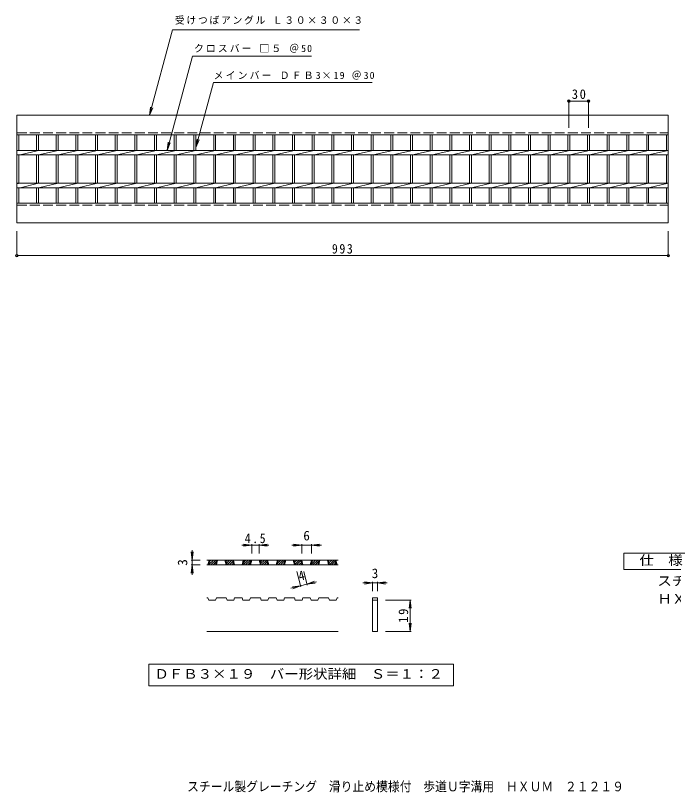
# Model space of a CAD drawing. Units: millimetres, scale not verified, with parts at other scales. Extents: x -732 to 815, y -684 to 500.
# Drawn here: x -732 to 270, y -684 to 500 of the extents above; entities that cross this region are included whole.
import ezdxf
from ezdxf.enums import TextEntityAlignment as Align

# ---------------------------------------------------------------- set-up
doc = ezdxf.new("R2010")
doc.units = ezdxf.units.MM
doc.header["$LTSCALE"] = 5
doc.header["$PDMODE"] = 32
doc.header["$PDSIZE"] = 4
doc.linetypes.add('DASHED3', pattern=[4, 3, -1])
for name, color, linetype, lineweight in [('A-1_ピット', 2, 'Continuous', 9), ('A-2_蓋', 3, 'Continuous', 9), ('A-4_寸法', 7, 'Continuous', 9), ('D-0_通り芯', 3, 'Continuous', 9), ('D-2_蓋', 3, 'Continuous', 9), ('D-4_寸法', 7, 'Continuous', 9), ('F-4_F-4ﾚｲﾔ', 2, 'Continuous', 9)]:
    doc.layers.add(name, color=color, linetype=linetype, lineweight=lineweight)
doc.layers.add('F-5_F-5ﾚｲﾔ', color=2, linetype='Continuous')
doc.styles.add('ＭＳ ゴシック', font='')
doc.styles.get('ＭＳ ゴシック').set_extended_font_data('MS Gothic')

msp = doc.modelspace()

# ---------------------------------------------------------------- linework, layer by layer
at = {"layer": 'A-1_ピット'}
for p, q in [((-730.415, 348.37), (262.585, 348.37)), ((-730.415, 318.371), (-730.415, 348.37)), ((262.585, 348.37), (262.585, 318.371)), ((-730.415, 318.371), (262.585, 318.371)), ((-730.415, 214.371), (262.585, 214.371)), ((-730.415, 184.371), (-730.415, 214.371)), ((262.585, 214.371), (262.585, 184.371)), ((-730.415, 184.371), (262.585, 184.371))]:
    msp.add_line(p, q, dxfattribs=at)
at = {"layer": 'A-1_ピット', "linetype": 'DASHED3'}
for p, q in [((-730.415, 321.37), (262.585, 321.37)), ((-730.415, 211.371), (262.585, 211.371))]:
    msp.add_line(p, q, dxfattribs=at)
at = {"layer": 'A-2_蓋'}
for p, q in [((-730.415, 318.371), (-730.415, 214.371)), ((-727.415, 294.871), (-727.415, 318.371)), ((-700.416, 318.371), (-700.416, 294.871)), ((-697.416, 318.371), (-697.416, 294.871)), ((-670.415, 318.371), (-670.415, 294.871)), ((-667.415, 318.371), (-667.415, 294.871)), ((-640.416, 318.371), (-640.416, 294.871)), ((-637.415, 318.371), (-637.415, 294.871)), ((-610.416, 318.371), (-610.416, 294.871)), ((-607.416, 318.371), (-607.416, 294.871)), ((-580.416, 318.371), (-580.416, 294.871)), ((-577.416, 318.371), (-577.416, 294.871)), ((-550.415, 318.371), (-550.415, 294.871)), ((-547.415, 318.371), (-547.415, 294.871)), ((-520.415, 318.371), (-520.415, 294.871)), ((-517.416, 318.371), (-517.416, 294.871)), ((-490.416, 318.371), (-490.416, 294.871)), ((-487.415, 318.371), (-487.415, 294.871)), ((-460.415, 318.371), (-460.415, 294.871)), ((-457.415, 318.371), (-457.415, 294.871)), ((-430.415, 318.371), (-430.415, 294.871)), ((-427.415, 318.371), (-427.415, 294.871)), ((-400.416, 318.371), (-400.416, 294.871)), ((-397.415, 318.371), (-397.415, 294.871)), ((-370.416, 318.371), (-370.416, 294.871)), ((-367.415, 318.371), (-367.415, 294.871)), ((-340.415, 318.371), (-340.415, 294.871)), ((-337.415, 318.371), (-337.415, 294.871)), ((-310.415, 318.371), (-310.415, 294.871)), ((-307.415, 318.371), (-307.415, 294.871)), ((-280.415, 318.371), (-280.415, 294.871)), ((-277.416, 318.371), (-277.416, 294.871)), ((-250.415, 318.371), (-250.415, 294.871)), ((-247.415, 318.371), (-247.415, 294.871)), ((-220.415, 318.371), (-220.415, 294.871)), ((-217.415, 318.371), (-217.415, 294.871)), ((-190.415, 318.371), (-190.415, 294.871)), ((-187.415, 318.371), (-187.415, 294.871)), ((-160.416, 318.371), (-160.416, 294.871)), ((-157.415, 318.371), (-157.415, 294.871)), ((-130.415, 318.371), (-130.415, 294.871)), ((-127.415, 318.371), (-127.415, 294.871)), ((-100.415, 318.371), (-100.415, 294.871)), ((-97.415, 318.371), (-97.415, 294.871)), ((-70.415, 318.371), (-70.415, 294.871)), ((-67.415, 318.371), (-67.415, 294.871)), ((-40.415, 318.371), (-40.415, 294.871)), ((-37.415, 318.371), (-37.415, 294.871)), ((-10.415, 318.371), (-10.415, 294.871)), ((-7.415, 318.371), (-7.415, 294.871)), ((19.585, 318.371), (19.585, 294.871)), ((22.585, 318.371), (22.585, 294.871)), ((49.585, 318.371), (49.585, 294.871)), ((52.585, 318.371), (52.585, 294.871)), ((79.584, 318.371), (79.584, 294.871)), ((82.585, 318.371), (82.585, 294.871)), ((109.585, 318.371), (109.585, 294.871)), ((112.585, 318.371), (112.585, 294.871)), ((139.585, 318.371), (139.585, 294.871)), ((142.585, 318.371), (142.585, 294.871)), ((169.585, 318.371), (169.585, 294.871)), ((172.585, 318.371), (172.585, 294.871)), ((199.585, 318.371), (199.585, 294.871)), ((202.585, 318.371), (202.585, 294.871)), ((229.585, 318.371), (229.585, 294.871)), ((232.585, 318.371), (232.585, 294.871)), ((259.585, 318.371), (259.585, 294.871)), ((262.585, 214.371), (262.585, 318.371)), ((-730.415, 294.871), (262.585, 294.871)), ((-725.415, 294.871), (-730.415, 294.037)), ((-730.415, 287.871), (262.585, 287.871)), ((-727.415, 244.871), (-727.415, 287.871)), ((-697.416, 294.871), (-725.416, 287.871)), ((-700.416, 287.871), (-700.416, 244.871)), ((-667.415, 294.871), (-697.416, 287.871)), ((-697.416, 287.871), (-697.416, 244.871)), ((-670.415, 287.871), (-670.415, 244.871)), ((-637.415, 294.871), (-667.415, 287.871)), ((-667.415, 287.871), (-667.415, 244.871)), ((-640.416, 287.871), (-640.416, 244.871)), ((-607.416, 294.871), (-637.415, 287.871)), ((-637.415, 287.871), (-637.415, 244.871)), ((-610.416, 287.871), (-610.416, 244.871)), ((-577.416, 294.871), (-607.416, 287.871)), ((-607.416, 287.871), (-607.416, 244.871)), ((-580.416, 287.871), (-580.416, 244.871)), ((-547.415, 294.871), (-577.416, 287.871)), ((-577.416, 287.871), (-577.416, 244.871)), ((-550.415, 287.871), (-550.415, 244.871)), ((-517.415, 294.871), (-547.415, 287.871)), ((-547.415, 287.871), (-547.415, 244.871)), ((-520.415, 287.871), (-520.415, 244.871)), ((-487.415, 294.871), (-517.416, 287.871)), ((-517.416, 287.871), (-517.416, 244.871)), ((-490.416, 287.871), (-490.416, 244.871)), ((-457.415, 294.871), (-487.415, 287.871)), ((-487.415, 287.871), (-487.415, 244.871)), ((-460.415, 287.871), (-460.415, 244.871)), ((-427.415, 294.871), (-457.415, 287.871)), ((-457.415, 287.871), (-457.415, 244.871)), ((-430.415, 287.871), (-430.415, 244.871)), ((-397.415, 294.871), (-427.415, 287.871)), ((-427.415, 287.871), (-427.415, 244.871)), ((-400.416, 287.871), (-400.416, 244.871)), ((-367.415, 294.871), (-397.415, 287.871)), ((-397.415, 287.871), (-397.415, 244.871)), ((-370.416, 287.871), (-370.416, 244.871)), ((-337.415, 294.871), (-367.415, 287.871)), ((-367.415, 287.871), (-367.415, 244.871)), ((-340.415, 287.871), (-340.415, 244.871)), ((-307.415, 294.871), (-337.415, 287.871)), ((-337.415, 287.871), (-337.415, 244.871)), ((-310.415, 287.871), (-310.415, 244.871)), ((-277.415, 294.871), (-307.415, 287.871)), ((-307.415, 287.871), (-307.415, 244.871)), ((-280.415, 287.871), (-280.415, 244.871)), ((-247.415, 294.871), (-277.416, 287.871)), ((-277.416, 287.871), (-277.416, 244.871)), ((-250.415, 287.871), (-250.415, 244.871)), ((-217.415, 294.871), (-247.415, 287.871)), ((-247.415, 287.871), (-247.415, 244.871)), ((-220.415, 287.871), (-220.415, 244.871)), ((-187.415, 294.871), (-217.415, 287.871)), ((-217.415, 287.871), (-217.415, 244.871)), ((-190.415, 287.871), (-190.415, 244.871)), ((-157.415, 294.871), (-187.415, 287.871)), ((-187.415, 287.871), (-187.415, 244.871)), ((-160.416, 287.871), (-160.416, 244.871)), ((-127.415, 294.871), (-157.415, 287.871)), ((-157.415, 287.871), (-157.415, 244.871)), ((-130.415, 287.871), (-130.415, 244.871)), ((-97.415, 294.871), (-127.415, 287.871)), ((-127.415, 287.871), (-127.415, 244.871)), ((-100.415, 287.871), (-100.415, 244.871)), ((-67.415, 294.871), (-97.415, 287.871)), ((-97.415, 287.871), (-97.415, 244.871)), ((-70.415, 287.871), (-70.415, 244.871)), ((-37.415, 294.871), (-67.415, 287.871)), ((-67.415, 287.871), (-67.415, 244.871)), ((-40.415, 287.871), (-40.415, 244.871)), ((-7.415, 294.871), (-37.415, 287.871)), ((-37.415, 287.871), (-37.415, 244.871)), ((-10.415, 287.871), (-10.415, 244.871)), ((22.585, 294.871), (-7.415, 287.871)), ((-7.415, 287.871), (-7.415, 244.871)), ((19.585, 287.871), (19.585, 244.871)), ((52.585, 294.871), (22.585, 287.871)), ((22.585, 287.871), (22.585, 244.871)), ((49.585, 287.871), (49.585, 244.871)), ((82.585, 294.871), (52.585, 287.871)), ((52.585, 287.871), (52.585, 244.871)), ((79.584, 287.871), (79.584, 244.871)), ((112.585, 294.871), (82.585, 287.871)), ((82.585, 287.871), (82.585, 244.871)), ((109.585, 287.871), (109.585, 244.871)), ((142.585, 294.871), (112.585, 287.871)), ((112.585, 287.871), (112.585, 244.871)), ((139.585, 287.871), (139.585, 244.871)), ((172.585, 294.871), (142.585, 287.871)), ((142.585, 287.871), (142.585, 244.871)), ((169.585, 287.871), (169.585, 244.871)), ((202.585, 294.871), (172.585, 287.871)), ((172.585, 287.871), (172.585, 244.871)), ((199.585, 287.871), (199.585, 244.871)), ((232.585, 294.871), (202.585, 287.871)), ((202.585, 287.871), (202.585, 244.871)), ((229.585, 287.871), (229.585, 244.871)), ((262.585, 294.871), (232.585, 287.871)), ((232.585, 287.871), (232.585, 244.871)), ((259.585, 287.871), (259.585, 244.871)), ((-730.415, 244.871), (262.585, 244.871)), ((-725.415, 244.871), (-730.415, 244.037)), ((-730.415, 237.871), (262.585, 237.871)), ((-727.415, 214.371), (-727.415, 237.871)), ((-697.416, 244.871), (-725.416, 237.871)), ((-700.416, 237.871), (-700.416, 214.371)), ((-667.415, 244.871), (-697.416, 237.871)), ((-697.416, 237.871), (-697.416, 214.371)), ((-670.415, 237.871), (-670.415, 214.371)), ((-637.415, 244.871), (-667.415, 237.871)), ((-667.415, 237.871), (-667.415, 214.371)), ((-640.416, 237.871), (-640.416, 214.371)), ((-607.416, 244.871), (-637.415, 237.871)), ((-637.415, 237.871), (-637.415, 214.371)), ((-610.416, 237.871), (-610.416, 214.371)), ((-577.416, 244.871), (-607.416, 237.871)), ((-607.416, 237.871), (-607.416, 214.371)), ((-580.416, 237.871), (-580.416, 214.371)), ((-547.415, 244.871), (-577.416, 237.871)), ((-577.416, 237.871), (-577.416, 214.371)), ((-550.415, 237.871), (-550.415, 214.371)), ((-517.415, 244.871), (-547.415, 237.871)), ((-547.415, 237.871), (-547.415, 214.371)), ((-520.415, 237.871), (-520.415, 214.371)), ((-487.415, 244.871), (-517.416, 237.871)), ((-517.416, 237.871), (-517.416, 214.371)), ((-490.416, 237.871), (-490.416, 214.371)), ((-457.415, 244.871), (-487.415, 237.871)), ((-487.415, 237.871), (-487.415, 214.371)), ((-460.415, 237.871), (-460.415, 214.371)), ((-427.415, 244.871), (-457.415, 237.871)), ((-457.415, 237.871), (-457.415, 214.371)), ((-430.415, 237.871), (-430.415, 214.371)), ((-397.415, 244.871), (-427.415, 237.871)), ((-427.415, 237.871), (-427.415, 214.371)), ((-400.416, 237.871), (-400.416, 214.371)), ((-367.415, 244.871), (-397.415, 237.871)), ((-397.415, 237.871), (-397.415, 214.371)), ((-370.416, 237.871), (-370.416, 214.371)), ((-337.415, 244.871), (-367.415, 237.871)), ((-367.415, 237.871), (-367.415, 214.371)), ((-340.415, 237.871), (-340.415, 214.371)), ((-307.415, 244.871), (-337.415, 237.871)), ((-337.415, 237.871), (-337.415, 214.371)), ((-310.415, 237.871), (-310.415, 214.371)), ((-277.415, 244.871), (-307.415, 237.871)), ((-307.415, 237.871), (-307.415, 214.371)), ((-280.415, 237.871), (-280.415, 214.371)), ((-247.415, 244.871), (-277.416, 237.871)), ((-277.416, 237.871), (-277.416, 214.371)), ((-250.415, 237.871), (-250.415, 214.371)), ((-217.415, 244.871), (-247.415, 237.871)), ((-247.415, 237.871), (-247.415, 214.371)), ((-220.415, 237.871), (-220.415, 214.371)), ((-187.415, 244.871), (-217.415, 237.871)), ((-217.415, 237.871), (-217.415, 214.371)), ((-190.415, 237.871), (-190.415, 214.371)), ((-157.415, 244.871), (-187.415, 237.871)), ((-187.415, 237.871), (-187.415, 214.371)), ((-160.416, 237.871), (-160.416, 214.371)), ((-127.415, 244.871), (-157.415, 237.871)), ((-157.415, 237.871), (-157.415, 214.371)), ((-130.415, 237.871), (-130.415, 214.371)), ((-97.415, 244.871), (-127.415, 237.871)), ((-127.415, 237.871), (-127.415, 214.371)), ((-100.415, 237.871), (-100.415, 214.371)), ((-67.415, 244.871), (-97.415, 237.871)), ((-97.415, 237.871), (-97.415, 214.371)), ((-70.415, 237.871), (-70.415, 214.371)), ((-37.415, 244.871), (-67.415, 237.871)), ((-67.415, 237.871), (-67.415, 214.371)), ((-40.415, 237.871), (-40.415, 214.371)), ((-7.415, 244.871), (-37.415, 237.871)), ((-37.415, 237.871), (-37.415, 214.371)), ((-10.415, 237.871), (-10.415, 214.371)), ((22.585, 244.871), (-7.415, 237.871)), ((-7.415, 237.871), (-7.415, 214.371)), ((19.585, 237.871), (19.585, 214.371)), ((52.585, 244.871), (22.585, 237.871)), ((22.585, 237.871), (22.585, 214.371)), ((49.585, 237.871), (49.585, 214.371)), ((82.585, 244.871), (52.585, 237.871)), ((52.585, 237.871), (52.585, 214.371)), ((79.584, 237.871), (79.584, 214.371)), ((112.585, 244.871), (82.585, 237.871)), ((82.585, 237.871), (82.585, 214.371)), ((109.585, 237.871), (109.585, 214.371)), ((142.585, 244.871), (112.585, 237.871)), ((112.585, 237.871), (112.585, 214.371)), ((139.585, 237.871), (139.585, 214.371)), ((172.585, 244.871), (142.585, 237.871)), ((142.585, 237.871), (142.585, 214.371)), ((169.585, 237.871), (169.585, 214.371)), ((202.585, 244.871), (172.585, 237.871)), ((172.585, 237.871), (172.585, 214.371)), ((199.585, 237.871), (199.585, 214.371)), ((232.585, 244.871), (202.585, 237.871)), ((202.585, 237.871), (202.585, 214.371)), ((229.585, 237.871), (229.585, 214.371)), ((262.585, 244.871), (232.585, 237.871)), ((232.585, 237.871), (232.585, 214.371)), ((259.585, 237.871), (259.585, 214.371))]:
    msp.add_line(p, q, dxfattribs=at)
at = {"layer": 'A-4_寸法'}
for p, q in [((-528.112, 348.37), (-493.278, 478.37)), ((-493.278, 478.37), (-207.97, 478.37)), ((-501.294, 294.871), (-462.843, 438.37)), ((-462.843, 438.37), (-281.147, 438.37)), ((-457.415, 299.338), (-430.88, 398.37)), ((-430.88, 398.37), (-188.719, 398.37)), ((111.085, 329.026), (111.085, 371.56)), ((111.085, 370.06), (141.085, 370.06)), ((141.085, 329.026), (141.085, 371.56)), ((-528.112, 348.37), (-526.48, 360.763)), ((-528.112, 348.37), (-523.328, 359.919)), ((-457.415, 299.338), (-455.784, 311.731)), ((-457.415, 299.338), (-452.632, 310.886)), ((-501.294, 294.871), (-499.662, 307.264)), ((-501.294, 294.871), (-496.51, 306.419)), ((-730.415, 171.871), (-730.415, 132.871)), ((262.585, 171.871), (262.585, 132.871)), ((-730.415, 134.371), (262.585, 134.371))]:
    msp.add_line(p, q, dxfattribs=at)
for p in [(111.085, 370.06), (141.085, 370.06), (-730.415, 134.371), (262.585, 134.371)]:
    msp.add_point(p, dxfattribs=at)
at = {"layer": 'D-0_通り芯'}
for p, q in [((-240.771, -329.58), (-440.771, -329.58)), ((-437.755, -336.549), (-430.787, -329.58)), ((-436.577, -331.835), (-434.322, -329.58)), ((-434.751, -337.081), (-427.251, -329.58)), ((-411.417, -331.424), (-409.573, -329.58)), ((-410.71, -334.253), (-406.038, -329.58)), ((-410.003, -337.081), (-402.502, -329.58)), ((-385.254, -337.081), (-377.754, -329.58)), ((-384.907, -333.198), (-381.289, -329.58)), ((-381.718, -337.081), (-374.218, -329.58)), ((-359.202, -332.242), (-356.54, -329.58)), ((-358.495, -335.07), (-353.005, -329.58)), ((-356.97, -337.081), (-349.542, -329.653)), ((-333.225, -334.549), (-328.256, -329.58)), ((-332.221, -337.081), (-324.721, -329.58)), ((-332.046, -329.835), (-331.792, -329.58)), ((-328.685, -337.081), (-321.838, -330.234)), ((-307.687, -330.224), (-307.043, -329.58)), ((-306.98, -333.053), (-303.507, -329.58)), ((-306.273, -335.881), (-299.972, -329.58)), ((-303.937, -337.081), (-297.32, -330.464)), ((-281.543, -335.9), (-275.223, -329.58)), ((-280.365, -331.187), (-278.759, -329.58)), ((-279.188, -337.081), (-271.688, -329.58)), ((-275.652, -337.081), (-270.157, -331.585)), ((-255.465, -331.036), (-254.01, -329.58)), ((-254.758, -333.864), (-250.474, -329.58)), ((-254.051, -336.692), (-246.939, -329.58)), ((-250.904, -337.081), (-245.097, -331.275)), ((-240.771, -337.081), (-440.771, -337.081)), ((-431.216, -337.081), (-426.369, -332.233)), ((-427.68, -337.081), (-427.547, -336.947)), ((-406.467, -337.081), (-401.057, -331.67)), ((-402.932, -337.081), (-400.35, -334.499)), ((-378.183, -337.081), (-374.698, -333.596)), ((-353.434, -337.081), (-348.835, -332.481)), ((-349.899, -337.081), (-348.127, -335.31)), ((-325.15, -337.081), (-323.017, -334.948)), ((-300.401, -337.081), (-296.612, -333.292)), ((-296.866, -337.081), (-295.905, -336.12)), ((-272.117, -337.081), (-271.335, -336.299)), ((-247.368, -337.081), (-244.39, -334.103)), ((-243.833, -337.081), (-243.683, -336.931)), ((-439.138, -387.081), (-440.771, -387.081)), ((-439.138, -387.081), (-437.888, -390.83)), ((-427.58, -390.83), (-437.888, -390.83)), ((-427.58, -390.83), (-426.33, -387.081)), ((-411.253, -387.081), (-426.33, -387.081)), ((-411.253, -387.081), (-410.003, -390.83)), ((-399.704, -390.83), (-410.003, -390.83)), ((-399.704, -390.83), (-398.454, -387.081)), ((-387.127, -387.081), (-398.454, -387.081)), ((-387.127, -387.081), (-385.877, -390.83)), ((-375.569, -390.83), (-385.877, -390.83)), ((-375.569, -390.83), (-374.319, -387.081)), ((-347.685, -390.83), (-357.992, -390.83)), ((-347.685, -390.83), (-346.435, -387.081)), ((-335.108, -387.081), (-346.435, -387.081)), ((-335.108, -387.081), (-333.858, -390.83)), ((-323.55, -390.83), (-333.858, -390.83)), ((-323.55, -390.83), (-322.3, -387.081)), ((-322.3, -387.081), (-307.223, -387.081)), ((-305.973, -390.83), (-307.223, -387.081)), ((-295.665, -390.83), (-305.973, -390.83)), ((-295.665, -390.83), (-294.415, -387.081)), ((-283.088, -387.081), (-294.415, -387.081)), ((-283.088, -387.081), (-281.838, -390.83)), ((-271.531, -390.83), (-281.838, -390.83)), ((-271.531, -390.83), (-270.281, -387.081)), ((-270.281, -387.081), (-255.204, -387.081)), ((-253.954, -390.83), (-255.204, -387.081)), ((-243.646, -390.83), (-253.954, -390.83)), ((-188.271, -387.081), (-180.771, -387.081)), ((-188.271, -438.33), (-188.271, -387.081)), ((-188.271, -390.83), (-180.771, -390.83)), ((-240.771, -438.33), (-440.771, -438.33))]:
    msp.add_line(p, q, dxfattribs=at)
for points in [[(-357.992, -390.83), (-359.242, -387.081), (-374.319, -387.081)], [(-243.646, -390.83), (-242.396, -387.081), (-240.771, -387.081)], [(-180.771, -387.081), (-180.771, -438.33), (-188.271, -438.33)]]:
    msp.add_lwpolyline(points, dxfattribs=at)
at = {"layer": 'D-0_通り芯', "color": 7}
msp.add_lwpolyline([(-529.098, -488.33), (-529.098, -521.556), (-64.944, -521.556), (-64.944, -488.33)], close=True, dxfattribs=at)
at = {"layer": 'D-2_蓋'}
for p, q in [((-439.177, -337.081), (-437.301, -329.58)), ((-437.888, -337.081), (-436.013, -329.58)), ((-427.58, -337.081), (-425.705, -329.58)), ((-426.292, -337.081), (-424.417, -329.58)), ((-411.292, -337.081), (-413.167, -329.58)), ((-410.003, -337.081), (-411.878, -329.58)), ((-399.704, -337.081), (-401.579, -329.58)), ((-398.416, -337.081), (-400.291, -329.58)), ((-387.166, -337.081), (-385.291, -329.58)), ((-385.877, -337.081), (-384.002, -329.58)), ((-375.569, -337.081), (-373.694, -329.58)), ((-374.281, -337.081), (-372.406, -329.58)), ((-359.281, -337.081), (-361.156, -329.58)), ((-357.992, -337.081), (-359.868, -329.58)), ((-347.685, -337.081), (-349.56, -329.58)), ((-346.396, -337.081), (-348.271, -329.58)), ((-335.146, -337.081), (-333.271, -329.58)), ((-333.858, -337.081), (-331.983, -329.58)), ((-323.55, -337.081), (-321.675, -329.58)), ((-322.261, -337.081), (-320.387, -329.58)), ((-307.261, -337.081), (-309.136, -329.58)), ((-305.973, -337.081), (-307.848, -329.58)), ((-295.665, -337.081), (-297.54, -329.58)), ((-294.377, -337.081), (-296.252, -329.58)), ((-283.127, -337.081), (-281.252, -329.58)), ((-281.838, -337.081), (-279.964, -329.58)), ((-271.531, -337.081), (-269.656, -329.58)), ((-270.242, -337.081), (-268.367, -329.58)), ((-255.242, -337.081), (-257.117, -329.58)), ((-253.954, -337.081), (-255.829, -329.58)), ((-243.646, -337.081), (-245.521, -329.58)), ((-242.357, -337.081), (-244.232, -329.58))]:
    msp.add_line(p, q, dxfattribs=at)
at = {"layer": 'D-4_寸法'}
for p, q in [((-372.406, -307.08), (-387.406, -307.08)), ((-372.406, -307.08), (-384.799, -305.449)), ((-372.406, -307.08), (-384.799, -308.712)), ((-372.406, -305.58), (-372.406, -319.58)), ((-361.156, -307.08), (-372.406, -307.08)), ((-361.156, -307.08), (-348.763, -305.449)), ((-361.156, -305.58), (-361.156, -319.58)), ((-361.156, -307.08), (-348.763, -308.712)), ((-361.156, -307.08), (-346.156, -307.08)), ((-296.252, -307.08), (-311.252, -307.08)), ((-296.252, -307.08), (-308.645, -305.449)), ((-296.252, -307.08), (-308.645, -308.712)), ((-296.252, -305.58), (-296.252, -319.58)), ((-281.252, -307.08), (-296.252, -307.08)), ((-281.252, -307.08), (-268.859, -305.449)), ((-281.252, -305.58), (-281.252, -319.58)), ((-281.252, -307.08), (-268.859, -308.712)), ((-281.252, -307.08), (-266.252, -307.08)), ((-463.271, -329.58), (-464.903, -317.187)), ((-463.271, -329.58), (-463.271, -314.58)), ((-463.271, -329.58), (-461.64, -317.187)), ((-464.771, -329.58), (-450.771, -329.58)), ((-463.271, -329.58), (-463.271, -337.081)), ((-463.271, -337.081), (-464.903, -349.474)), ((-464.771, -337.081), (-450.771, -337.081)), ((-463.271, -337.081), (-461.64, -349.474)), ((-463.271, -337.081), (-463.271, -352.081)), ((-297.67, -370.297), (-303.529, -346.859)), ((-287.968, -367.872), (-293.221, -346.859)), ((-298.034, -368.842), (-288.332, -366.416)), ((-288.332, -366.416), (-276.704, -361.828)), ((-288.332, -366.416), (-273.78, -362.779)), ((-288.332, -366.416), (-275.913, -364.994)), ((-188.271, -364.581), (-203.271, -364.581)), ((-188.271, -364.581), (-200.664, -362.949)), ((-188.271, -364.581), (-200.664, -366.212)), ((-188.271, -363.081), (-188.271, -377.081)), ((-180.771, -364.581), (-188.271, -364.581)), ((-180.771, -364.581), (-168.378, -362.949)), ((-180.771, -363.081), (-180.771, -377.081)), ((-180.771, -364.581), (-168.378, -366.212)), ((-180.771, -364.581), (-165.771, -364.581)), ((-298.034, -368.842), (-312.586, -372.479)), ((-298.034, -368.842), (-310.452, -370.264)), ((-298.034, -368.842), (-309.661, -373.43)), ((-129.271, -390.83), (-168.271, -390.83)), ((-130.771, -390.83), (-132.403, -403.223)), ((-130.771, -390.83), (-129.14, -403.223)), ((-130.771, -438.33), (-130.771, -390.83)), ((-130.771, -438.33), (-132.403, -425.937)), ((-130.771, -438.33), (-129.14, -425.937)), ((-129.271, -438.33), (-168.271, -438.33))]:
    msp.add_line(p, q, dxfattribs=at)
at = {"layer": 'F-4_F-4ﾚｲﾔ'}
msp.add_lwpolyline([(194.775, -344.08), (194.775, -319.08), (307.275, -319.08), (307.275, -344.08)], close=True, dxfattribs=at)

# ---------------------------------------------------------------- texts
at = {"layer": 'A-4_寸法', "char_height": 11, "attachment_point": 7, "style": 'ＭＳ ゴシック'}
for s, insert in [('\\T1.17;受けつばアングル\\~Ｌ３０×３０×３', (-489.532, 486.595)), ('\\T1.21;クロスバー\\~□５\\~＠50', (-460.404, 443.703)), ('\\T1.22;メインバー\\~ＤＦＢ3×19\\~＠30', (-430.477, 402.705))]:
    msp.add_mtext(s, dxfattribs=dict(at, insert=insert))
at = {"layer": 'A-4_寸法', "color": 2, "char_height": 14.66, "attachment_point": 7, "style": 'ＭＳ ゴシック'}
for s, insert in [('\\T1.27;\\W0.95;30', (115.46, 373.06)), ('\\T1.27;\\W0.9;993', (-250.165, 137.371))]:
    msp.add_mtext(s, dxfattribs=dict(at, insert=insert))
at = {"layer": 'D-0_通り芯', "color": 2, "style": 'ＭＳ ゴシック', "width": 1.1}
msp.add_text('ＤＦＢ３×１９\u3000バー形状詳細\u3000Ｓ＝１：２', height=14.66, dxfattribs=at).set_placement((-520.771, -514.943), align=Align.BOTTOM_LEFT)
at = {"layer": 'D-4_寸法', "color": 2, "style": 'ＭＳ ゴシック'}
for s, p in [('6', (-293.752, -304.08)), ('3', (-189.521, -361.581))]:
    msp.add_text(s, height=14.66, dxfattribs=at).set_placement(p, align=Align.BOTTOM_LEFT)
msp.add_text('3', height=14.66, rotation=90, dxfattribs=at).set_placement((-466.271, -338.331), align=Align.BOTTOM_LEFT)
at = {"layer": 'D-4_寸法', "color": 2, "style": 'ＭＳ ゴシック', "width": 0.9}
msp.add_text('4', height=14.66, rotation=14.035, dxfattribs=at).set_placement((-298.155, -365.78), align=Align.BOTTOM_LEFT)
at = {"layer": 'D-4_寸法', "color": 2, "insert": (-383.031, -304.08), "char_height": 14.66, "attachment_point": 7, "style": 'ＭＳ ゴシック'}
msp.add_mtext('\\T1.27;\\W0.9;4.5', dxfattribs=at)
at = {"layer": 'D-4_寸法', "color": 2, "insert": (-133.771, -425.205), "char_height": 14.66, "attachment_point": 7, "rotation": 90, "style": 'ＭＳ ゴシック'}
msp.add_mtext('\\T1.27;\\W0.95;19', dxfattribs=at)
at = {"layer": 'F-4_F-4ﾚｲﾔ', "style": 'ＭＳ ゴシック', "width": 1.1}
for s, p in [('仕\u3000様', (218.525, -341.58)), ('スチール製グレーチング\u3000滑り止め模様付\u3000歩道Ｕ字溝用', (245.82, -373.04)), ('ＨＸＵＭ\u3000２１２１９', (245.82, -400.541))]:
    msp.add_text(s, height=14.66, dxfattribs=at).set_placement(p, align=Align.BOTTOM_LEFT)
at = {"layer": 'F-5_F-5ﾚｲﾔ', "style": 'ＭＳ ゴシック', "width": 0.9}
msp.add_text('スチール製グレーチング\u3000滑り止め模様付\u3000歩道Ｕ字溝用\u3000ＨＸＵＭ\u3000２１２１９', height=14.66, dxfattribs=at).set_placement((-470.841, -686.566), align=Align.BOTTOM_LEFT)

doc.saveas('drawing.dxf')
